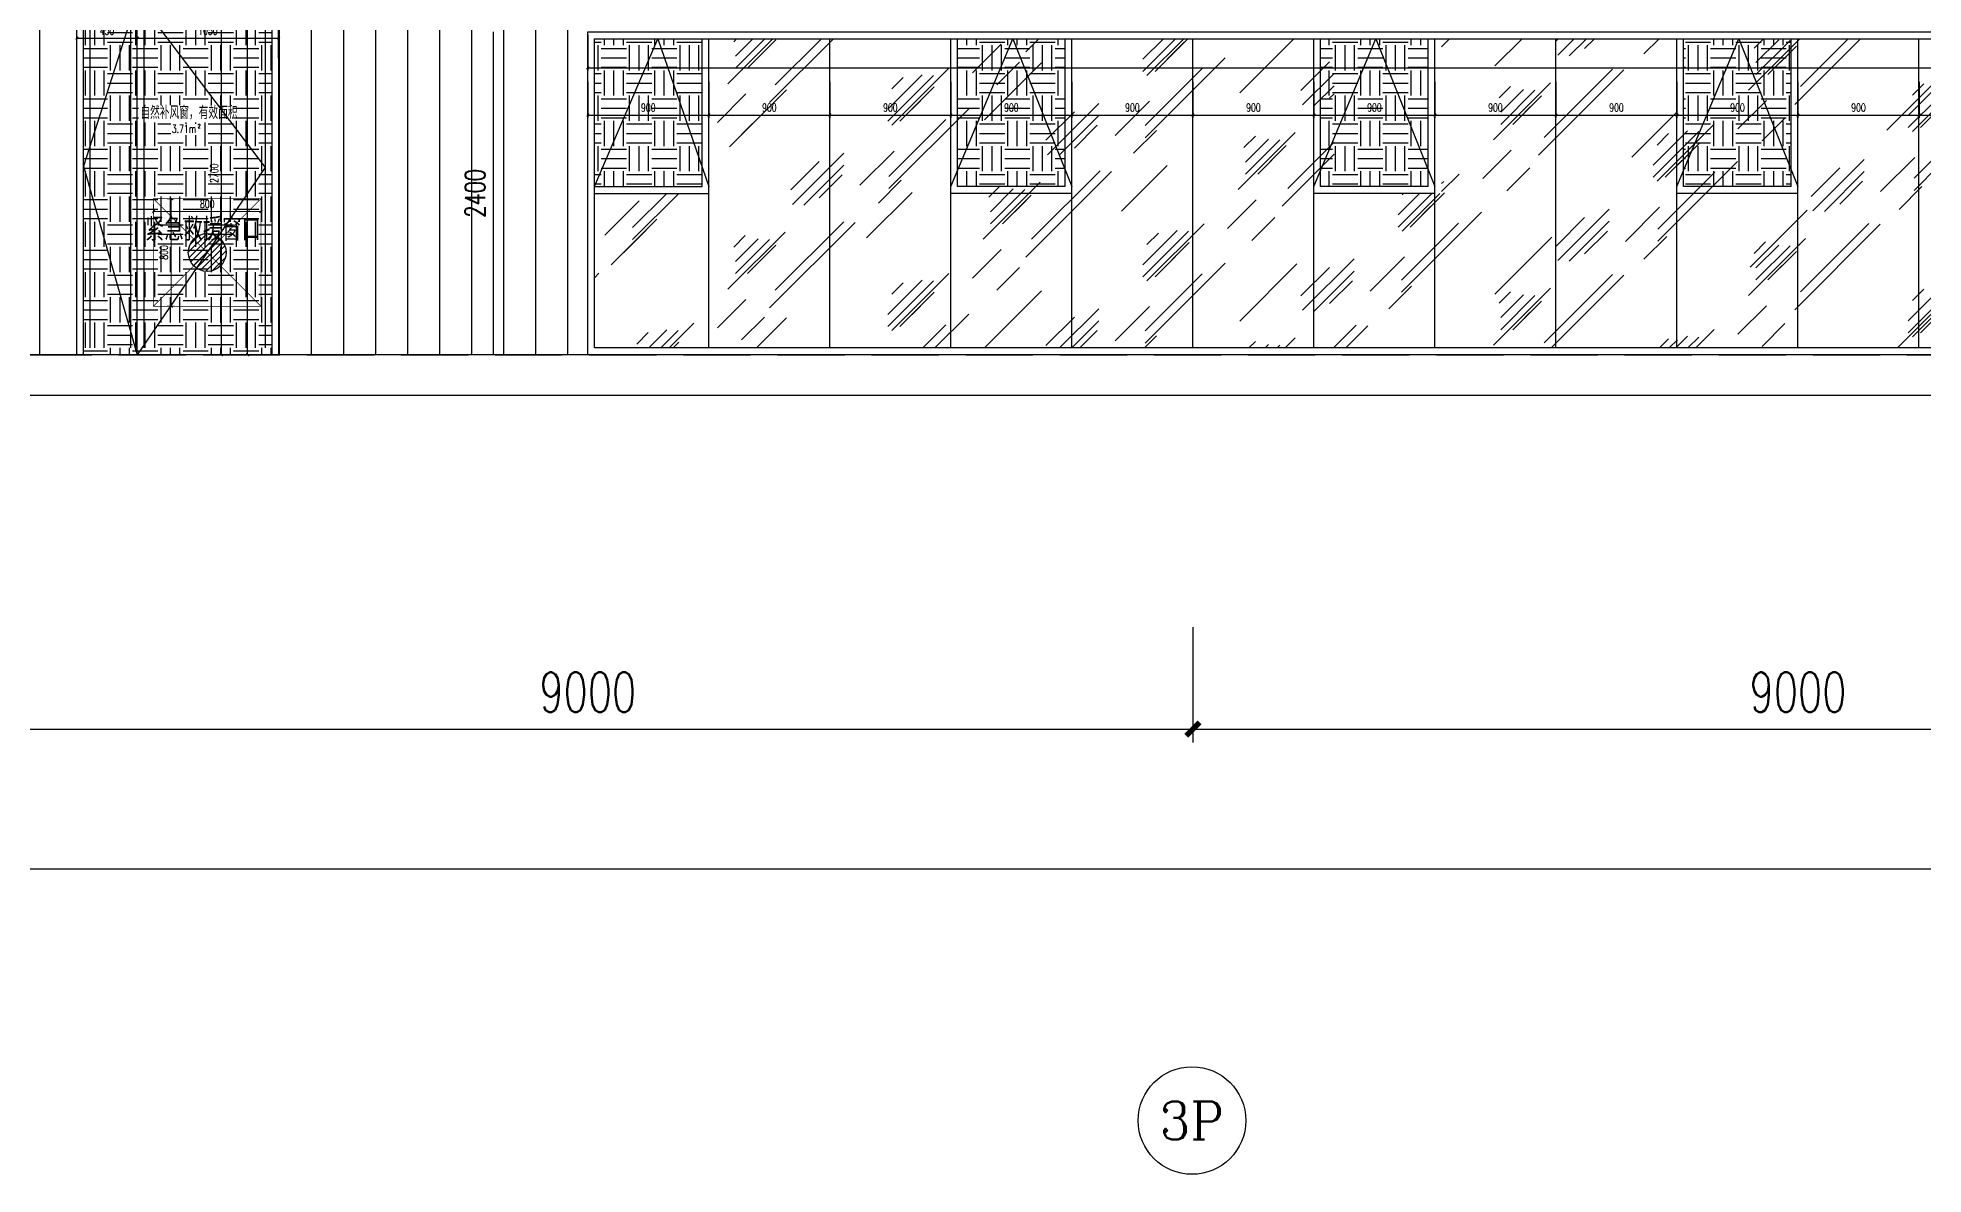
# Model space of a CAD drawing. Extents: x -2377130 to 293730, y -2 to 754590.
# Drawn here: x -186890 to -172867, y 511142 to 519595 of the extents above; entities that cross this region are included whole.
import ezdxf
from ezdxf.enums import TextEntityAlignment as Align

# ---------------------------------------------------------------- set-up
doc = ezdxf.new("R2010")
doc.units = 0
doc.header["$LTSCALE"] = 1000
doc.header["$MEASUREMENT"] = 0
for name, pattern in [('__DASH', [0.35, 0.25, -0.1]), ('DASH', [0.35, 0.25, -0.1]), ('DOTE', [2.42, 2, -0.2, 0.02, -0.2])]:
    doc.linetypes.add(name, pattern=pattern)
doc.layers.get('Defpoints').update_dxf_attribs({"color": 210})
for name, color, linetype in [('A-AXIS-D', 1, 'Continuous'), ('A-AXIS-DOTE', 14, 'DOTE'), ('A-AXIS-DP', 126, 'Continuous'), ('A-HATCH-2', 251, 'Continuous'), ('A-LIN-V', 9, 'Continuous'), ('A-WINDOW', 140, 'Continuous'), ('A-彩色打印层', 22, 'Continuous'), ('A-门窗表显示尺寸', 160, 'Continuous'), ('AS-WALL', 40, 'Continuous'), ('AXIS', 3, 'Continuous'), ('PUB_DIM', 3, 'Continuous'), ('PUB_TEXT', 7, 'Continuous'), ('SPACE', 7, 'Continuous'), ('SPACE_HATCH', 8, 'Continuous'), ('参考线', 8, 'Continuous')]:
    doc.layers.add(name, color=color, linetype=linetype)
doc.layers.add('A-WALL-HATCH', color=8, linetype='Continuous', lineweight=13)
doc.styles.add('_TCH_AXIS', font='COMPLEX', dxfattribs={"bigfont": 'GBCBIG'})
doc.styles.add('_TCH_DIM_T3', font='SIMPLEX', dxfattribs={"width": 0.705882, "bigfont": 'GBCBIG'})
doc.styles.add('_TCH_SPACE', font='SIMPLEX', dxfattribs={"height": 5, "bigfont": 'GBCBIG'})
doc.styles.add('A-DIM_T3', font='SIMPLEX', dxfattribs={"width": 0.705882, "bigfont": 'GBCBIG'})
doc.styles.add('STYLE1', font='')
doc.styles.get('STYLE1').set_extended_font_data('SimSun')
doc.dimstyles.new('_TCH_ARCH&&100', dxfattribs={"dimtxt": 297.5, "dimasz": 100, "dimexe": 100, "dimexo": 100, "dimgap": 126.25, "dimtad": 1, "dimdec": 0, "dimzin": 0, "dimdsep": 46, "dimtxsty": '_TCH_DIM_T3', "dimblk": 'ARCHTICK', "dimcen": 0.09, "dimclrt": 7, "dimazin": 2, "dimtfac": 1, "dimtdec": 0, "dimtix": 1, "dimtmove": 2, "dimatfit": 3, "dimfxl": 0, "dimtolj": 1, "dimtzin": 0, "dimarcsym": 0})
doc.dimstyles.new('_TCH_ARCH&&20', dxfattribs={"dimtxt": 59.5, "dimasz": 20, "dimexe": 20, "dimexo": 20, "dimgap": 25.25, "dimtad": 1, "dimdec": 0, "dimzin": 0, "dimdsep": 46, "dimtxsty": '_TCH_DIM_T3', "dimblk": 'ARCHTICK', "dimcen": 0.09, "dimclrt": 7, "dimazin": 2, "dimtfac": 1, "dimtdec": 0, "dimtix": 1, "dimtmove": 2, "dimatfit": 3, "dimfxl": 0, "dimtolj": 1, "dimtzin": 0, "dimarcsym": 0})
doc.dimstyles.new('A-DIM&&20', dxfattribs={"dimtxt": 59.5, "dimasz": 20, "dimexe": 20, "dimexo": 20, "dimgap": 25.25, "dimtad": 1, "dimdec": 0, "dimzin": 0, "dimdsep": 46, "dimtxsty": 'A-DIM_T3', "dimblk": 'ARCHTICK', "dimcen": 0.09, "dimclrt": 7, "dimazin": 2, "dimtfac": 1, "dimtdec": 0, "dimtix": 1, "dimtmove": 2, "dimatfit": 3, "dimfxl": 0, "dimtolj": 1, "dimtzin": 0, "dimarcsym": 0})
pattern_1 = [(0, (-344698.66, 6e-11), (187.5, 187.5), [187.5, -187.5]), (0, (-344698.66, 70.31), (187.5, 187.5), [187.5, -187.5]), (0, (-344698.66, 140.63), (187.5, 187.5), [187.5, -187.5]), (90, (-344675.23, 164.06), (-187.5, 187.5), [187.5, -187.5]), (90, (-344604.91, 164.06), (-187.5, 187.5), [187.5, -187.5]), (90, (-344534.6, 164.06), (-187.5, 187.5), [187.5, -187.5])]

# ---------------------------------------------------------------- blocks, each defined once
blk = doc.blocks.new('_ArchTick')
at = {"color": 0, "linetype": 'ByBlock', "const_width": 0.4}
blk.add_lwpolyline([(-0.5, -0.5), (0.5, 0.5)], dxfattribs=at)
blk = doc.blocks.new('*D1854')
at = {"layer": 'A-AXIS-D', "color": 0, "lineweight": -2}
for p, q in [((-246199, 515211), (-246199, 513313)), ((-60499, 515211), (-60499, 513313)), ((-246199, 513413), (-60499, 513413))]:
    blk.add_line(p, q, dxfattribs=at)
at = {"layer": 'Defpoints', "color": 0}
for p in [(-246199, 515311), (-60499, 515311), (-60499, 513413)]:
    blk.add_point(p, dxfattribs=at)
at = {"layer": 'A-AXIS-D', "color": 0, "lineweight": -2, "xscale": 100, "yscale": 100, "zscale": 100, "rotation": 180}
blk.add_blockref('_ArchTick', (-246199, 513413), dxfattribs=at)
at = {"layer": 'A-AXIS-D', "color": 0, "lineweight": -2, "xscale": 100, "yscale": 100, "zscale": 100}
blk.add_blockref('_ArchTick', (-60499, 513413), dxfattribs=at)
at = {"layer": 'A-AXIS-D', "color": 7, "insert": (-153349, 513688), "char_height": 297.5, "attachment_point": 5, "style": '_TCH_DIM_T3'}
blk.add_mtext('\\A1;185700', dxfattribs=at)
blk = doc.blocks.new('*D1823')
at = {"layer": 'A-AXIS-D', "color": 0, "lineweight": -2}
for p, q in [((-187299, 515211), (-187299, 514353)), ((-178299, 515211), (-178299, 514353)), ((-187299, 514453), (-178299, 514453))]:
    blk.add_line(p, q, dxfattribs=at)
at = {"layer": 'Defpoints', "color": 0}
for p in [(-187299, 515311), (-178299, 515311), (-178299, 514453)]:
    blk.add_point(p, dxfattribs=at)
at = {"layer": 'A-AXIS-D', "color": 0, "lineweight": -2, "xscale": 100, "yscale": 100, "zscale": 100, "rotation": 180}
blk.add_blockref('_ArchTick', (-187299, 514453), dxfattribs=at)
at = {"layer": 'A-AXIS-D', "color": 0, "lineweight": -2, "xscale": 100, "yscale": 100, "zscale": 100}
blk.add_blockref('_ArchTick', (-178299, 514453), dxfattribs=at)
at = {"layer": 'A-AXIS-D', "color": 7, "insert": (-182799, 514728), "char_height": 297.5, "attachment_point": 5, "style": '_TCH_DIM_T3'}
blk.add_mtext('\\A1;9000', dxfattribs=at)
blk = doc.blocks.new('*D1822')
at = {"layer": 'A-AXIS-D', "color": 0, "lineweight": -2}
for p, q in [((-178299, 515211), (-178299, 514353)), ((-169299, 515211), (-169299, 514353)), ((-178299, 514453), (-169299, 514453))]:
    blk.add_line(p, q, dxfattribs=at)
at = {"layer": 'Defpoints', "color": 0}
for p in [(-178299, 515311), (-169299, 515311), (-169299, 514453)]:
    blk.add_point(p, dxfattribs=at)
at = {"layer": 'A-AXIS-D', "color": 0, "lineweight": -2, "xscale": 100, "yscale": 100, "zscale": 100, "rotation": 180}
blk.add_blockref('_ArchTick', (-178299, 514453), dxfattribs=at)
at = {"layer": 'A-AXIS-D', "color": 0, "lineweight": -2, "xscale": 100, "yscale": 100, "zscale": 100}
blk.add_blockref('_ArchTick', (-169299, 514453), dxfattribs=at)
at = {"layer": 'A-AXIS-D', "color": 7, "insert": (-173799, 514728), "char_height": 297.5, "attachment_point": 5, "style": '_TCH_DIM_T3'}
blk.add_mtext('\\A1;9000', dxfattribs=at)
blk = doc.blocks.new('*D1209')
at = {"layer": 'A-门窗表显示尺寸', "color": 0, "lineweight": -2}
for p, q in [((-185653, 525637), (-185309, 525637)), ((-185329, 517237), (-185329, 525637)), ((-185653, 517237), (-185309, 517237))]:
    blk.add_line(p, q, dxfattribs=at)
at = {"layer": 'Defpoints', "color": 0}
for p in [(-185673, 525637), (-185329, 525637), (-185673, 517237)]:
    blk.add_point(p, dxfattribs=at)
at = {"layer": 'A-门窗表显示尺寸', "color": 0, "lineweight": -2, "xscale": 20, "yscale": 20, "zscale": 20}
for p, rotation in [((-185329, 525637), 90), ((-185329, 517237), 270)]:
    blk.add_blockref('_ArchTick', p, dxfattribs=dict(at, rotation=rotation))
at = {"layer": 'A-门窗表显示尺寸', "color": 7, "insert": (-185384, 521437), "char_height": 59.5, "attachment_point": 5, "rotation": 90, "style": '_TCH_DIM_T3'}
blk.add_mtext('\\A1;8400', dxfattribs=at)
blk = doc.blocks.new('*D636')
at = {"layer": 'Defpoints', "color": 0}
for p in [(-1646821, 507410), (-1646021, 507410), (-1646021, 507337)]:
    blk.add_point(p, dxfattribs=at)
at = {"layer": 'PUB_DIM', "color": 0, "lineweight": -2}
for p, q in [((-1646821, 507390), (-1646821, 507317)), ((-1646821, 507337), (-1646021, 507337)), ((-1646021, 507390), (-1646021, 507317))]:
    blk.add_line(p, q, dxfattribs=at)
at = {"layer": 'PUB_DIM', "color": 0, "lineweight": -2, "xscale": 20, "yscale": 20, "zscale": 20, "rotation": 180}
blk.add_blockref('_ArchTick', (-1646821, 507337), dxfattribs=at)
at = {"layer": 'PUB_DIM', "color": 0, "lineweight": -2, "xscale": 20, "yscale": 20, "zscale": 20}
blk.add_blockref('_ArchTick', (-1646021, 507337), dxfattribs=at)
at = {"layer": 'PUB_DIM', "color": 7, "insert": (-1646421, 507392), "char_height": 59.5, "attachment_point": 5, "style": '_TCH_DIM_T3'}
blk.add_mtext('\\A1;800', dxfattribs=at)
blk = doc.blocks.new('*D637')
at = {"layer": 'Defpoints', "color": 0}
for p in [(-1646740, 507431), (-1646688, 507431), (-1646740, 506631)]:
    blk.add_point(p, dxfattribs=at)
at = {"layer": 'PUB_DIM', "color": 0, "lineweight": -2}
for p, q in [((-1646720, 507431), (-1646668, 507431)), ((-1646688, 506631), (-1646688, 507431)), ((-1646720, 506631), (-1646668, 506631))]:
    blk.add_line(p, q, dxfattribs=at)
at = {"layer": 'PUB_DIM', "color": 0, "lineweight": -2, "xscale": 20, "yscale": 20, "zscale": 20}
for p, rotation in [((-1646688, 507431), 90), ((-1646688, 506631), 270)]:
    blk.add_blockref('_ArchTick', p, dxfattribs=dict(at, rotation=rotation))
at = {"layer": 'PUB_DIM', "color": 7, "insert": (-1646743, 507031), "char_height": 59.5, "attachment_point": 5, "rotation": 90, "style": '_TCH_DIM_T3'}
blk.add_mtext('\\A1;800', dxfattribs=at)
blk = doc.blocks.new('*D1211')
at = {"layer": 'A-门窗表显示尺寸', "color": 0, "lineweight": -2}
for p, q in [((-185659, 519937), (-185503, 519937)), ((-185523, 517237), (-185523, 519937)), ((-185659, 517237), (-185503, 517237))]:
    blk.add_line(p, q, dxfattribs=at)
at = {"layer": 'Defpoints', "color": 0}
for p in [(-185679, 519937), (-185523, 519937), (-185679, 517237)]:
    blk.add_point(p, dxfattribs=at)
at = {"layer": 'A-门窗表显示尺寸', "color": 0, "lineweight": -2, "xscale": 20, "yscale": 20, "zscale": 20}
for p, rotation in [((-185523, 519937), 90), ((-185523, 517237), 270)]:
    blk.add_blockref('_ArchTick', p, dxfattribs=dict(at, rotation=rotation))
at = {"layer": 'A-门窗表显示尺寸', "color": 7, "insert": (-185578, 518587), "char_height": 59.5, "attachment_point": 5, "rotation": 90, "style": 'A-DIM_T3'}
blk.add_mtext('\\A1;2700', dxfattribs=at)
blk = doc.blocks.new('*D1212')
at = {"layer": 'A-门窗表显示尺寸', "color": 0, "lineweight": -2}
for p, q in [((-186599, 519443), (-186599, 519612)), ((-186599, 519592), (-186149, 519592)), ((-186149, 519443), (-186149, 519612))]:
    blk.add_line(p, q, dxfattribs=at)
at = {"layer": 'Defpoints', "color": 0}
for p in [(-186149, 519592), (-186599, 519423), (-186149, 519423)]:
    blk.add_point(p, dxfattribs=at)
at = {"layer": 'A-门窗表显示尺寸', "color": 0, "lineweight": -2, "xscale": 20, "yscale": 20, "zscale": 20, "rotation": 180}
blk.add_blockref('_ArchTick', (-186599, 519592), dxfattribs=at)
at = {"layer": 'A-门窗表显示尺寸', "color": 0, "lineweight": -2, "xscale": 20, "yscale": 20, "zscale": 20}
blk.add_blockref('_ArchTick', (-186149, 519592), dxfattribs=at)
at = {"layer": 'A-门窗表显示尺寸', "color": 7, "insert": (-186374, 519647), "char_height": 59.5, "attachment_point": 5, "style": 'A-DIM_T3'}
blk.add_mtext('\\A1;450', dxfattribs=at)
blk = doc.blocks.new('*D1213')
at = {"layer": 'A-门窗表显示尺寸', "color": 0, "lineweight": -2}
for p, q in [((-186149, 519443), (-186149, 519612)), ((-186149, 519592), (-185099, 519592)), ((-185099, 519443), (-185099, 519612))]:
    blk.add_line(p, q, dxfattribs=at)
at = {"layer": 'Defpoints', "color": 0}
for p in [(-185099, 519592), (-186149, 519423), (-185099, 519423)]:
    blk.add_point(p, dxfattribs=at)
at = {"layer": 'A-门窗表显示尺寸', "color": 0, "lineweight": -2, "xscale": 20, "yscale": 20, "zscale": 20, "rotation": 180}
blk.add_blockref('_ArchTick', (-186149, 519592), dxfattribs=at)
at = {"layer": 'A-门窗表显示尺寸', "color": 0, "lineweight": -2, "xscale": 20, "yscale": 20, "zscale": 20}
blk.add_blockref('_ArchTick', (-185099, 519592), dxfattribs=at)
at = {"layer": 'A-门窗表显示尺寸', "color": 7, "insert": (-185624, 519647), "char_height": 59.5, "attachment_point": 5, "style": 'A-DIM_T3'}
blk.add_mtext('\\A1;1050', dxfattribs=at)
blk = doc.blocks.new('*D1214')
at = {"layer": 'A-门窗表显示尺寸', "color": 0, "lineweight": -2}
for p, q in [((-186599, 519573), (-186599, 519742)), ((-186599, 519722), (-185099, 519722)), ((-185099, 519573), (-185099, 519742))]:
    blk.add_line(p, q, dxfattribs=at)
at = {"layer": 'Defpoints', "color": 0}
for p in [(-185099, 519722), (-186599, 519553), (-185099, 519553)]:
    blk.add_point(p, dxfattribs=at)
at = {"layer": 'A-门窗表显示尺寸', "color": 0, "lineweight": -2, "xscale": 20, "yscale": 20, "zscale": 20, "rotation": 180}
blk.add_blockref('_ArchTick', (-186599, 519722), dxfattribs=at)
at = {"layer": 'A-门窗表显示尺寸', "color": 0, "lineweight": -2, "xscale": 20, "yscale": 20, "zscale": 20}
blk.add_blockref('_ArchTick', (-185099, 519722), dxfattribs=at)
at = {"layer": 'A-门窗表显示尺寸', "color": 7, "insert": (-185849, 519777), "char_height": 59.5, "attachment_point": 5, "style": 'A-DIM_T3'}
blk.add_mtext('\\A1;1500', dxfattribs=at)
blk = doc.blocks.new('*D1241')
at = {"layer": 'A-门窗表显示尺寸', "color": 0, "lineweight": -2}
for p, q in [((-182799, 519617), (-182799, 519350)), ((-161899, 519617), (-161899, 519350)), ((-182799, 519370), (-161899, 519370))]:
    blk.add_line(p, q, dxfattribs=at)
at = {"layer": 'Defpoints', "color": 0}
for p in [(-182799, 519637), (-161899, 519637), (-161899, 519370)]:
    blk.add_point(p, dxfattribs=at)
at = {"layer": 'A-门窗表显示尺寸', "color": 0, "lineweight": -2, "xscale": 20, "yscale": 20, "zscale": 20, "rotation": 180}
blk.add_blockref('_ArchTick', (-182799, 519370), dxfattribs=at)
at = {"layer": 'A-门窗表显示尺寸', "color": 0, "lineweight": -2, "xscale": 20, "yscale": 20, "zscale": 20}
blk.add_blockref('_ArchTick', (-161899, 519370), dxfattribs=at)
at = {"layer": 'A-门窗表显示尺寸', "color": 7, "insert": (-172349, 519425), "char_height": 59.5, "attachment_point": 5, "style": 'A-DIM_T3'}
blk.add_mtext('\\A1;20900', dxfattribs=at)
blk = doc.blocks.new('*D1227')
at = {"layer": 'A-门窗表显示尺寸', "color": 0, "lineweight": -2}
for p, q in [((-172899, 519267), (-172899, 519000)), ((-171799, 519267), (-171799, 519000)), ((-172899, 519020), (-171799, 519020))]:
    blk.add_line(p, q, dxfattribs=at)
at = {"layer": 'Defpoints', "color": 0}
for p in [(-172899, 519287), (-171799, 519287), (-171799, 519020)]:
    blk.add_point(p, dxfattribs=at)
at = {"layer": 'A-门窗表显示尺寸', "color": 0, "lineweight": -2, "xscale": 20, "yscale": 20, "zscale": 20, "rotation": 180}
blk.add_blockref('_ArchTick', (-172899, 519020), dxfattribs=at)
at = {"layer": 'A-门窗表显示尺寸', "color": 0, "lineweight": -2, "xscale": 20, "yscale": 20, "zscale": 20}
blk.add_blockref('_ArchTick', (-171799, 519020), dxfattribs=at)
at = {"layer": 'A-门窗表显示尺寸', "color": 7, "insert": (-172349, 519075), "char_height": 59.5, "attachment_point": 5, "style": 'A-DIM_T3'}
blk.add_mtext('\\A1;1100', dxfattribs=at)
blk = doc.blocks.new('*D1228')
at = {"layer": 'A-门窗表显示尺寸', "color": 0, "lineweight": -2}
for p, q in [((-173799, 519267), (-173799, 519000)), ((-172899, 519267), (-172899, 519000)), ((-173799, 519020), (-172899, 519020))]:
    blk.add_line(p, q, dxfattribs=at)
at = {"layer": 'Defpoints', "color": 0}
for p in [(-173799, 519287), (-172899, 519287), (-172899, 519020)]:
    blk.add_point(p, dxfattribs=at)
at = {"layer": 'A-门窗表显示尺寸', "color": 0, "lineweight": -2, "xscale": 20, "yscale": 20, "zscale": 20, "rotation": 180}
blk.add_blockref('_ArchTick', (-173799, 519020), dxfattribs=at)
at = {"layer": 'A-门窗表显示尺寸', "color": 0, "lineweight": -2, "xscale": 20, "yscale": 20, "zscale": 20}
blk.add_blockref('_ArchTick', (-172899, 519020), dxfattribs=at)
at = {"layer": 'A-门窗表显示尺寸', "color": 7, "insert": (-173349, 519075), "char_height": 59.5, "attachment_point": 5, "style": 'A-DIM_T3'}
blk.add_mtext('\\A1;900', dxfattribs=at)
blk = doc.blocks.new('*D1229')
at = {"layer": 'A-门窗表显示尺寸', "color": 0, "lineweight": -2}
for p, q in [((-174699, 519267), (-174699, 519000)), ((-173799, 519267), (-173799, 519000)), ((-174699, 519020), (-173799, 519020))]:
    blk.add_line(p, q, dxfattribs=at)
at = {"layer": 'Defpoints', "color": 0}
for p in [(-174699, 519287), (-173799, 519287), (-173799, 519020)]:
    blk.add_point(p, dxfattribs=at)
at = {"layer": 'A-门窗表显示尺寸', "color": 0, "lineweight": -2, "xscale": 20, "yscale": 20, "zscale": 20, "rotation": 180}
blk.add_blockref('_ArchTick', (-174699, 519020), dxfattribs=at)
at = {"layer": 'A-门窗表显示尺寸', "color": 0, "lineweight": -2, "xscale": 20, "yscale": 20, "zscale": 20}
blk.add_blockref('_ArchTick', (-173799, 519020), dxfattribs=at)
at = {"layer": 'A-门窗表显示尺寸', "color": 7, "insert": (-174249, 519075), "char_height": 59.5, "attachment_point": 5, "style": 'A-DIM_T3'}
blk.add_mtext('\\A1;900', dxfattribs=at)
blk = doc.blocks.new('*D1230')
at = {"layer": 'A-门窗表显示尺寸', "color": 0, "lineweight": -2}
for p, q in [((-175599, 519267), (-175599, 519000)), ((-174699, 519267), (-174699, 519000)), ((-175599, 519020), (-174699, 519020))]:
    blk.add_line(p, q, dxfattribs=at)
at = {"layer": 'Defpoints', "color": 0}
for p in [(-175599, 519287), (-174699, 519287), (-174699, 519020)]:
    blk.add_point(p, dxfattribs=at)
at = {"layer": 'A-门窗表显示尺寸', "color": 0, "lineweight": -2, "xscale": 20, "yscale": 20, "zscale": 20, "rotation": 180}
blk.add_blockref('_ArchTick', (-175599, 519020), dxfattribs=at)
at = {"layer": 'A-门窗表显示尺寸', "color": 0, "lineweight": -2, "xscale": 20, "yscale": 20, "zscale": 20}
blk.add_blockref('_ArchTick', (-174699, 519020), dxfattribs=at)
at = {"layer": 'A-门窗表显示尺寸', "color": 7, "insert": (-175149, 519075), "char_height": 59.5, "attachment_point": 5, "style": 'A-DIM_T3'}
blk.add_mtext('\\A1;900', dxfattribs=at)
blk = doc.blocks.new('*D1231')
at = {"layer": 'A-门窗表显示尺寸', "color": 0, "lineweight": -2}
for p, q in [((-176499, 519267), (-176499, 519000)), ((-175599, 519267), (-175599, 519000)), ((-176499, 519020), (-175599, 519020))]:
    blk.add_line(p, q, dxfattribs=at)
at = {"layer": 'Defpoints', "color": 0}
for p in [(-176499, 519287), (-175599, 519287), (-175599, 519020)]:
    blk.add_point(p, dxfattribs=at)
at = {"layer": 'A-门窗表显示尺寸', "color": 0, "lineweight": -2, "xscale": 20, "yscale": 20, "zscale": 20, "rotation": 180}
blk.add_blockref('_ArchTick', (-176499, 519020), dxfattribs=at)
at = {"layer": 'A-门窗表显示尺寸', "color": 0, "lineweight": -2, "xscale": 20, "yscale": 20, "zscale": 20}
blk.add_blockref('_ArchTick', (-175599, 519020), dxfattribs=at)
at = {"layer": 'A-门窗表显示尺寸', "color": 7, "insert": (-176049, 519075), "char_height": 59.5, "attachment_point": 5, "style": 'A-DIM_T3'}
blk.add_mtext('\\A1;900', dxfattribs=at)
blk = doc.blocks.new('*D1215')
at = {"layer": 'A-门窗表显示尺寸', "color": 0, "lineweight": -2}
for p, q in [((-177399, 519267), (-177399, 519000)), ((-176499, 519267), (-176499, 519000)), ((-177399, 519020), (-176499, 519020))]:
    blk.add_line(p, q, dxfattribs=at)
at = {"layer": 'Defpoints', "color": 0}
for p in [(-177399, 519287), (-176499, 519287), (-176499, 519020)]:
    blk.add_point(p, dxfattribs=at)
at = {"layer": 'A-门窗表显示尺寸', "color": 0, "lineweight": -2, "xscale": 20, "yscale": 20, "zscale": 20, "rotation": 180}
blk.add_blockref('_ArchTick', (-177399, 519020), dxfattribs=at)
at = {"layer": 'A-门窗表显示尺寸', "color": 0, "lineweight": -2, "xscale": 20, "yscale": 20, "zscale": 20}
blk.add_blockref('_ArchTick', (-176499, 519020), dxfattribs=at)
at = {"layer": 'A-门窗表显示尺寸', "color": 7, "insert": (-176949, 519075), "char_height": 59.5, "attachment_point": 5, "style": 'A-DIM_T3'}
blk.add_mtext('\\A1;900', dxfattribs=at)
blk = doc.blocks.new('*D1216')
at = {"layer": 'A-门窗表显示尺寸', "color": 0, "lineweight": -2}
for p, q in [((-178299, 519267), (-178299, 519000)), ((-177399, 519267), (-177399, 519000)), ((-178299, 519020), (-177399, 519020))]:
    blk.add_line(p, q, dxfattribs=at)
at = {"layer": 'Defpoints', "color": 0}
for p in [(-178299, 519287), (-177399, 519287), (-177399, 519020)]:
    blk.add_point(p, dxfattribs=at)
at = {"layer": 'A-门窗表显示尺寸', "color": 0, "lineweight": -2, "xscale": 20, "yscale": 20, "zscale": 20, "rotation": 180}
blk.add_blockref('_ArchTick', (-178299, 519020), dxfattribs=at)
at = {"layer": 'A-门窗表显示尺寸', "color": 0, "lineweight": -2, "xscale": 20, "yscale": 20, "zscale": 20}
blk.add_blockref('_ArchTick', (-177399, 519020), dxfattribs=at)
at = {"layer": 'A-门窗表显示尺寸', "color": 7, "insert": (-177849, 519075), "char_height": 59.5, "attachment_point": 5, "style": 'A-DIM_T3'}
blk.add_mtext('\\A1;900', dxfattribs=at)
blk = doc.blocks.new('*D1217')
at = {"layer": 'A-门窗表显示尺寸', "color": 0, "lineweight": -2}
for p, q in [((-179199, 519267), (-179199, 519000)), ((-178299, 519267), (-178299, 519000)), ((-179199, 519020), (-178299, 519020))]:
    blk.add_line(p, q, dxfattribs=at)
at = {"layer": 'Defpoints', "color": 0}
for p in [(-179199, 519287), (-178299, 519287), (-178299, 519020)]:
    blk.add_point(p, dxfattribs=at)
at = {"layer": 'A-门窗表显示尺寸', "color": 0, "lineweight": -2, "xscale": 20, "yscale": 20, "zscale": 20, "rotation": 180}
blk.add_blockref('_ArchTick', (-179199, 519020), dxfattribs=at)
at = {"layer": 'A-门窗表显示尺寸', "color": 0, "lineweight": -2, "xscale": 20, "yscale": 20, "zscale": 20}
blk.add_blockref('_ArchTick', (-178299, 519020), dxfattribs=at)
at = {"layer": 'A-门窗表显示尺寸', "color": 7, "insert": (-178749, 519075), "char_height": 59.5, "attachment_point": 5, "style": 'A-DIM_T3'}
blk.add_mtext('\\A1;900', dxfattribs=at)
blk = doc.blocks.new('*D1218')
at = {"layer": 'A-门窗表显示尺寸', "color": 0, "lineweight": -2}
for p, q in [((-180099, 519267), (-180099, 519000)), ((-179199, 519267), (-179199, 519000)), ((-180099, 519020), (-179199, 519020))]:
    blk.add_line(p, q, dxfattribs=at)
at = {"layer": 'Defpoints', "color": 0}
for p in [(-180099, 519287), (-179199, 519287), (-179199, 519020)]:
    blk.add_point(p, dxfattribs=at)
at = {"layer": 'A-门窗表显示尺寸', "color": 0, "lineweight": -2, "xscale": 20, "yscale": 20, "zscale": 20, "rotation": 180}
blk.add_blockref('_ArchTick', (-180099, 519020), dxfattribs=at)
at = {"layer": 'A-门窗表显示尺寸', "color": 0, "lineweight": -2, "xscale": 20, "yscale": 20, "zscale": 20}
blk.add_blockref('_ArchTick', (-179199, 519020), dxfattribs=at)
at = {"layer": 'A-门窗表显示尺寸', "color": 7, "insert": (-179649, 519075), "char_height": 59.5, "attachment_point": 5, "style": 'A-DIM_T3'}
blk.add_mtext('\\A1;900', dxfattribs=at)
blk = doc.blocks.new('*D1219')
at = {"layer": 'A-门窗表显示尺寸', "color": 0, "lineweight": -2}
for p, q in [((-180999, 519267), (-180999, 519000)), ((-180099, 519267), (-180099, 519000)), ((-180999, 519020), (-180099, 519020))]:
    blk.add_line(p, q, dxfattribs=at)
at = {"layer": 'Defpoints', "color": 0}
for p in [(-180999, 519287), (-180099, 519287), (-180099, 519020)]:
    blk.add_point(p, dxfattribs=at)
at = {"layer": 'A-门窗表显示尺寸', "color": 0, "lineweight": -2, "xscale": 20, "yscale": 20, "zscale": 20, "rotation": 180}
blk.add_blockref('_ArchTick', (-180999, 519020), dxfattribs=at)
at = {"layer": 'A-门窗表显示尺寸', "color": 0, "lineweight": -2, "xscale": 20, "yscale": 20, "zscale": 20}
blk.add_blockref('_ArchTick', (-180099, 519020), dxfattribs=at)
at = {"layer": 'A-门窗表显示尺寸', "color": 7, "insert": (-180549, 519075), "char_height": 59.5, "attachment_point": 5, "style": 'A-DIM_T3'}
blk.add_mtext('\\A1;900', dxfattribs=at)
blk = doc.blocks.new('*D1220')
at = {"layer": 'A-门窗表显示尺寸', "color": 0, "lineweight": -2}
for p, q in [((-181899, 519267), (-181899, 519000)), ((-180999, 519267), (-180999, 519000)), ((-181899, 519020), (-180999, 519020))]:
    blk.add_line(p, q, dxfattribs=at)
at = {"layer": 'Defpoints', "color": 0}
for p in [(-181899, 519287), (-180999, 519287), (-180999, 519020)]:
    blk.add_point(p, dxfattribs=at)
at = {"layer": 'A-门窗表显示尺寸', "color": 0, "lineweight": -2, "xscale": 20, "yscale": 20, "zscale": 20, "rotation": 180}
blk.add_blockref('_ArchTick', (-181899, 519020), dxfattribs=at)
at = {"layer": 'A-门窗表显示尺寸', "color": 0, "lineweight": -2, "xscale": 20, "yscale": 20, "zscale": 20}
blk.add_blockref('_ArchTick', (-180999, 519020), dxfattribs=at)
at = {"layer": 'A-门窗表显示尺寸', "color": 7, "insert": (-181449, 519075), "char_height": 59.5, "attachment_point": 5, "style": 'A-DIM_T3'}
blk.add_mtext('\\A1;900', dxfattribs=at)
blk = doc.blocks.new('*D1221')
at = {"layer": 'A-门窗表显示尺寸', "color": 0, "lineweight": -2}
for p, q in [((-182799, 519267), (-182799, 519000)), ((-181899, 519267), (-181899, 519000)), ((-182799, 519020), (-181899, 519020))]:
    blk.add_line(p, q, dxfattribs=at)
at = {"layer": 'Defpoints', "color": 0}
for p in [(-182799, 519287), (-181899, 519287), (-181899, 519020)]:
    blk.add_point(p, dxfattribs=at)
at = {"layer": 'A-门窗表显示尺寸', "color": 0, "lineweight": -2, "xscale": 20, "yscale": 20, "zscale": 20, "rotation": 180}
blk.add_blockref('_ArchTick', (-182799, 519020), dxfattribs=at)
at = {"layer": 'A-门窗表显示尺寸', "color": 0, "lineweight": -2, "xscale": 20, "yscale": 20, "zscale": 20}
blk.add_blockref('_ArchTick', (-181899, 519020), dxfattribs=at)
at = {"layer": 'A-门窗表显示尺寸', "color": 7, "insert": (-182349, 519075), "char_height": 59.5, "attachment_point": 5, "style": 'A-DIM_T3'}
blk.add_mtext('\\A1;900', dxfattribs=at)
blk = doc.blocks.new('w4243')
at = {"layer": 'A-彩色打印层'}
h = blk.add_hatch(dxfattribs=at)
h.set_pattern_fill('ANSI31', color=8, scale=20)
h.set_pattern_definition([(45, (-3059238.806, -1095315.762), (-22.4506403, 22.4506403), [])])
edge = h.paths.add_edge_path()
edge.add_arc((-1646421.1, 507031.1), 140.7, 0, 360)
at = {"layer": 'A-彩色打印层', "color": 8, "linetype": 'DASH', "const_width": 5}
blk.add_lwpolyline([(-1646821.1, 507431.1), (-1646021.1, 507431.1), (-1646021.1, 506631.1), (-1646821.1, 506631.1)], close=True, dxfattribs=at)
for points in [[(-1646821.1, 507431.1), (-1646021.1, 506631.1)], [(-1646021.1, 507431.1), (-1646821.1, 506631.1)]]:
    blk.add_lwpolyline(points, dxfattribs=at)
at = {"layer": 'A-彩色打印层', "color": 8, "ltscale": 0.5}
blk.add_circle((-1646421.1, 507031.1), 140.7, dxfattribs=at)
at = {"layer": 'AXIS', "color": 8, "linetype": 'Continuous', "style": 'STYLE1', "width": 0.7}
blk.add_text('紧急救援窗口', height=150, dxfattribs=at).set_placement((-1646882.7, 507134))
at = {"layer": 'PUB_DIM', "color": 8}
for p1, p2, distance, picture, middle in [((-1646821.1, 507410), (-1646021.1, 507410), -73.3, '*D636', (-1646421.1, 507391.7)), ((-1646739.9, 506631.1), (-1646739.9, 507431.1), -51.4, '*D637', (-1646743.4, 507031.1))]:
    dim = blk.add_aligned_dim(p1=p1, p2=p2, distance=distance, dimstyle='_TCH_ARCH&&20', dxfattribs=at)
    dim.commit()
    dim.dimension.update_dxf_attribs({"geometry": picture, "text_midpoint": middle})

msp = doc.modelspace()

# ---------------------------------------------------------------- hatches: boundary and pattern name
at = {"layer": 'SPACE_HATCH'}
h = msp.add_hatch(dxfattribs=at)
h.set_pattern_fill('土壤', color=8, scale=50, style=0)
h.set_pattern_definition([(0, (1635941.07, 1e-09), (187.5, 187.5), [187.5, -187.5]), (0, (1635941.07, 70.31), (187.5, 187.5), [187.5, -187.5]), (0, (1635941.07, 140.63), (187.5, 187.5), [187.5, -187.5]), (90, (1635964.5, 164.06), (-187.5, 187.5), [187.5, -187.5]), (90, (1636034.82, 164.06), (-187.5, 187.5), [187.5, -187.5]), (90, (1636105.13, 164.06), (-187.5, 187.5), [187.5, -187.5])])
h.paths.add_polyline_path([(-185149.3, 517237.5), (-186549.3, 517237.5), (-186549.3, 519887.5), (-185149.3, 519887.5)])
h.paths.add_polyline_path([(-186139.6, 518964), (-185435.1, 518964), (-185435.1, 519094), (-186139.6, 519094)])
h.paths.add_polyline_path([(-185900.7, 518870.8), (-185675.3, 518870.8), (-185675.3, 518955), (-185900.7, 518955)])

# ---------------------------------------------------------------- linework, layer by layer
at = {"layer": 'A-AXIS-D', "color": 8}
msp.add_circle((-178305.6, 511541.7), 400, dxfattribs=at)
at = {"layer": 'A-AXIS-DOTE', "color": 8, "linetype": '__DASH', "ltscale": 2}
msp.add_line((-252788.4, 517237.5), (-54309.8, 517237.5), dxfattribs=at)
at = {"layer": 'A-AXIS-DP', "color": 8}
msp.add_line((-183500, 517237.5), (-183500, 519637.5), dxfattribs=at)
at = {"layer": 'A-HATCH-2', "color": 8, "linetype": 'Continuous'}
for p, q in [((-186873.8, 517237.5), (-186873.8, 535687.5)), ((-185090.6, 517237.5), (-185090.6, 535695)), ((-184852.5, 517237.5), (-184852.5, 535694.9)), ((-184614.4, 517237.5), (-184614.4, 535694.9)), ((-184376.2, 517237.5), (-184376.2, 535694.8)), ((-184138.1, 517237.5), (-184138.1, 535694.7)), ((-183900, 517237.5), (-183900, 535694.6)), ((-183661.9, 517237.5), (-183661.9, 535694.6)), ((-183423.7, 517237.5), (-183423.7, 535694.5)), ((-183185.6, 517237.5), (-183185.6, 535694.4)), ((-182947.5, 517237.5), (-182947.5, 535694.4))]:
    msp.add_line(p, q, dxfattribs=at)
at = {"layer": 'A-WINDOW', "color": 8}
for p, q in [((-186599.3, 517237.5), (-186599.3, 519937.5)), ((-186549.3, 517237.5), (-186549.3, 519887.5)), ((-186499.3, 517287.5), (-186499.3, 519837.5)), ((-186199.3, 519837.5), (-186199.3, 517287.5)), ((-186149.3, 517237.5), (-186149.3, 519887.5)), ((-186098.9, 517287.5), (-186098.9, 519837.5)), ((-185199.3, 519837.5), (-185199.3, 517287.5)), ((-185149.3, 519887.5), (-185149.3, 517237.5)), ((-185099.3, 519937.5), (-185099.3, 517237.5))]:
    msp.add_line(p, q, dxfattribs=at)
for points in [[(-186149.3, 519887.5), (-186549.3, 518640), (-186149.3, 517237.5)], [(-186149.3, 519887.5), (-185199.3, 518630), (-186149.3, 517237.5)]]:
    msp.add_lwpolyline(points, dxfattribs=at)
at = {"layer": 'AS-WALL', "color": 8}
msp.add_line((-252788.4, 516937.5), (-54309.8, 516937.5), dxfattribs=at)

# ---------------------------------------------------------------- block references
at = {"layer": 'A-WALL-HATCH', "color": 8}
msp.add_blockref('w4243', (1460791.9, 10966.4), dxfattribs=at)

# ---------------------------------------------------------------- texts
at = {"layer": 'A-AXIS-DP', "color": 8, "insert": (-183637.5, 518437.5), "char_height": 148.75, "attachment_point": 5, "rotation": 90, "style": '_TCH_DIM_T3'}
msp.add_mtext('\\A1;2400', dxfattribs=at)
at = {"layer": 'PUB_TEXT', "color": 8, "style": '_TCH_AXIS'}
msp.add_text('3P', height=282.17, dxfattribs=at).set_placement((-178547.5, 511400.7), (-178063.7, 511400.7), align=Align.FIT)
at = {"layer": 'SPACE', "color": 8, "style": '_TCH_SPACE'}
msp.add_text('自然补风窗，有效面积', height=96.45, dxfattribs=at).set_placement((-186126.6, 518990))
at = {"layer": 'SPACE', "color": 8, "style": '_TCH_SPACE', "width": 0.705882}
for s, height, p in [('3.71m', 59.5, (-185892.3, 518887.6)), ('2', 29.8, (-185700.3, 518922.6))]:
    msp.add_text(s, height=height, dxfattribs=at).set_placement(p)

# ---------------------------------------------------------------- dimensions: what is measured, and where the dimension line sits
at = {"layer": 'A-AXIS-D', "color": 8}
for base, p1, p2, picture, middle in [((-60499.3, 513413.4), (-246199.3, 515311.4), (-60499.3, 515311.4), '*D1854', (-153349.3, 513688.4)), ((-178299.3, 514453.4), (-187299.3, 515311.4), (-178299.3, 515311.4), '*D1823', (-182799.3, 514728.4)), ((-169299.3, 514453.4), (-178299.3, 515311.4), (-169299.3, 515311.4), '*D1822', (-173799.3, 514728.4))]:
    dim = msp.add_linear_dim(base=base, p1=p1, p2=p2, angle=0, dimstyle='_TCH_ARCH&&100', override={"dimgap": 0}, dxfattribs=at)
    dim.commit()
    dim.dimension.update_dxf_attribs({"geometry": picture, "text_midpoint": middle, "dimtype": 161})
at = {"layer": 'A-门窗表显示尺寸', "color": 8}
for p1, p2, distance, dimstyle, picture, middle in [((-185673.3, 517237.5), (-185673.3, 525637.5), -344.3, '_TCH_ARCH&&20', '*D1209', (-185383.9, 521437.5)), ((-186599.3, 519552.5), (-185099.3, 519552.5), 169.5, 'A-DIM&&20', '*D1214', (-185849.3, 519777)), ((-185679.3, 517237.5), (-185679.3, 519937.5), -156.1, 'A-DIM&&20', '*D1211', (-185578.3, 518587.5)), ((-186599.3, 519422.5), (-186149.3, 519422.5), 169.5, 'A-DIM&&20', '*D1212', (-186374.3, 519647)), ((-186149.3, 519422.5), (-185099.3, 519422.5), 169.5, 'A-DIM&&20', '*D1213', (-185624.3, 519647))]:
    dim = msp.add_aligned_dim(p1=p1, p2=p2, distance=distance, dimstyle=dimstyle, dxfattribs=at)
    dim.commit()
    dim.dimension.update_dxf_attribs({"geometry": picture, "text_midpoint": middle})

# ---------------------------------------------------------------- next in the draw order: wipeouts: each hides what was drawn before it
at = {"color": 8}
msp.add_wipeout([(-182799.3, 517237.5), (-161899.3, 517237.5), (-161899.3, 519637.5), (-182799.3, 519637.5)], dxfattribs=at).dxf.layer = '参考线'

# ---------------------------------------------------------------- next in the draw order: hatches: boundary and pattern name
at = {"layer": 'A-WALL-HATCH'}
h = msp.add_hatch(dxfattribs=at)
h.set_pattern_fill('玻璃2', color=8, scale=100, angle=180)
h.set_pattern_definition([(45, (1223512.4, 60), (0, 1527.35065), [600, -360, 600, -360, 240, -523.2816]), (45, (1223482.4, 90), (0, 1527.35065), [480, -600, 360, -360, 420, -463.2816]), (45, (1223482.4, 180), (0, 1527.35065), [360, -720, 240, -360, 540, -463.2816]), (45, (1223572.4, 90), (0, 1527.35065), [360, -720, 300, -1303.2815]), (45, (1223662.4, 180), (0, 1527.35065), [180, -900, 120, -1483.2815]), (45, (1223512.4, 330), (0, 1527.35065), [120, -900, 120, -480, 300, -763.2816]), (45, (1224052.4, 240), (0, 1527.35065), [600, -900, 720, -475.2816]), (45, (1224052.4, 150), (0, 1527.35065), [840, -600, 900, -355.2816]), (45, (1224202.4, 270), (0, -1697.0563), [600, -840, 480, -763.2816]), (45, (1224112.4, 450), (0, 1527.35065), [300, -1200, 360, -823.2816]), (45, (1224292.4, 360), (0, 1527.35065), [240, -1200, 240, -1003.2815])])
h.paths.add_polyline_path([(-161949.3, 517287.5), (-182749.3, 517287.5), (-182749.3, 518437.5), (-181849.3, 518437.5), (-181849.3, 519587.5), (-177249.3, 519587.5), (-177249.3, 518437.5), (-176449.3, 518437.5), (-176449.3, 519587.5), (-172749.3, 519587.5), (-172749.3, 518437.5), (-171949.3, 518437.5), (-171949.3, 519587.5), (-168249.3, 519587.5), (-168249.3, 518437.5), (-167449.3, 518437.5), (-167449.3, 519587.5), (-162849.3, 519587.5), (-162849.3, 518437.5), (-161949.3, 518437.5)])
at = {"layer": 'SPACE_HATCH'}
h = msp.add_hatch(dxfattribs=at)
h.set_pattern_fill('土壤', color=8, scale=50, style=0)
h.set_pattern_definition(pattern_1)
h.paths.add_polyline_path([(-182749.3, 518487.5), (-181949.3, 518487.5), (-181949.3, 519587.5), (-182749.3, 519587.5)])
h = msp.add_hatch(dxfattribs=at)
h.set_pattern_fill('土壤', color=8, scale=50, style=0)
h.set_pattern_definition(pattern_1)
h.paths.add_polyline_path([(-179249.3, 518487.5), (-180049.3, 518487.5), (-180049.3, 519587.5), (-179249.3, 519587.5)])
h = msp.add_hatch(dxfattribs=at)
h.set_pattern_fill('土壤', color=8, scale=50, style=0)
h.set_pattern_definition(pattern_1)
h.paths.add_polyline_path([(-179249.3, 518487.5), (-180049.3, 518487.5), (-180049.3, 519587.5), (-179249.3, 519587.5)])
h = msp.add_hatch(dxfattribs=at)
h.set_pattern_fill('土壤', color=8, scale=50, style=0)
h.set_pattern_definition(pattern_1)
h.paths.add_polyline_path([(-176549.3, 518487.5), (-177349.3, 518487.5), (-177349.3, 519587.5), (-176549.3, 519587.5)])
h = msp.add_hatch(dxfattribs=at)
h.set_pattern_fill('土壤', color=8, scale=50, style=0)
h.set_pattern_definition(pattern_1)
h.paths.add_polyline_path([(-176549.3, 518487.5), (-177349.3, 518487.5), (-177349.3, 519587.5), (-176549.3, 519587.5)])
h = msp.add_hatch(dxfattribs=at)
h.set_pattern_fill('土壤', color=8, scale=50, style=0)
h.set_pattern_definition(pattern_1)
h.paths.add_polyline_path([(-173849.3, 518487.5), (-174649.3, 518487.5), (-174649.3, 519587.5), (-173849.3, 519587.5)])
h = msp.add_hatch(dxfattribs=at)
h.set_pattern_fill('土壤', color=8, scale=50, style=0)
h.set_pattern_definition(pattern_1)
h.paths.add_polyline_path([(-173849.3, 518487.5), (-174649.3, 518487.5), (-174649.3, 519587.5), (-173849.3, 519587.5)])

# ---------------------------------------------------------------- next in the draw order: linework, layer by layer
at = {"layer": 'A-LIN-V', "color": 8}
msp.add_line((-60499.3, 517237.5), (-246199.3, 517237.5), dxfattribs=at)
at = {"layer": 'A-WINDOW', "color": 8}
for p, q in [((-181949.3, 518487.5), (-181949.3, 519587.5)), ((-181899.3, 517287.5), (-181899.3, 519587.5)), ((-180999.3, 517287.5), (-180999.3, 519587.5)), ((-180099.3, 517287.5), (-180099.3, 519587.5)), ((-180049.3, 518487.5), (-180049.3, 519587.5)), ((-179249.3, 518487.5), (-179249.3, 519587.5)), ((-179199.3, 517287.5), (-179199.3, 519587.5)), ((-178299.3, 517287.5), (-178299.3, 519587.5)), ((-177399.3, 517287.5), (-177399.3, 519587.5)), ((-177349.3, 518487.5), (-177349.3, 519587.5)), ((-176549.3, 518487.5), (-176549.3, 519587.5)), ((-176499.3, 517287.5), (-176499.3, 519587.5)), ((-175599.3, 517287.5), (-175599.3, 519587.5)), ((-174699.3, 517287.5), (-174699.3, 519587.5)), ((-174649.3, 518487.5), (-174649.3, 519587.5)), ((-173849.3, 518487.5), (-173849.3, 519587.5)), ((-173799.3, 517287.5), (-173799.3, 519587.5)), ((-172899.3, 517287.5), (-172899.3, 519587.5)), ((-182749.3, 518487.5), (-181949.3, 518487.5)), ((-182749.3, 518437.5), (-181899.3, 518437.5)), ((-179199.3, 518437.5), (-180099.3, 518437.5)), ((-179249.3, 518487.5), (-180049.3, 518487.5)), ((-176499.3, 518437.5), (-177399.3, 518437.5)), ((-176549.3, 518487.5), (-177349.3, 518487.5)), ((-173799.3, 518437.5), (-174699.3, 518437.5)), ((-173849.3, 518487.5), (-174649.3, 518487.5))]:
    msp.add_line(p, q, dxfattribs=at)
for points in [[(-161899.3, 517237.5), (-182799.3, 517237.5), (-182799.3, 519637.5), (-161899.3, 519637.5)], [(-161949.3, 517287.5), (-182749.3, 517287.5), (-182749.3, 519587.5), (-161949.3, 519587.5)]]:
    msp.add_lwpolyline(points, close=True, dxfattribs=at)
for points in [[(-182749.3, 518487.5), (-182278.7, 519587.5), (-181899.3, 518487.5)], [(-180099.3, 518487.5), (-179638.7, 519587.5), (-179199.3, 518487.5)], [(-177399.3, 518487.5), (-176938.7, 519587.5), (-176499.3, 518487.5)], [(-174699.3, 518487.5), (-174238.7, 519587.5), (-173799.3, 518487.5)]]:
    msp.add_lwpolyline(points, dxfattribs=at)

# ---------------------------------------------------------------- next in the draw order: dimensions: what is measured, and where the dimension line sits
at = {"layer": 'A-门窗表显示尺寸', "color": 8}
for p1, p2, picture, middle in [((-182799.3, 519637.5), (-161899.3, 519637.5), '*D1241', (-172349.3, 519425)), ((-182799.3, 519287.5), (-181899.3, 519287.5), '*D1221', (-182349.3, 519075)), ((-181899.3, 519287.5), (-180999.3, 519287.5), '*D1220', (-181449.3, 519075)), ((-180999.3, 519287.5), (-180099.3, 519287.5), '*D1219', (-180549.3, 519075)), ((-180099.3, 519287.5), (-179199.3, 519287.5), '*D1218', (-179649.3, 519075)), ((-179199.3, 519287.5), (-178299.3, 519287.5), '*D1217', (-178749.3, 519075)), ((-178299.3, 519287.5), (-177399.3, 519287.5), '*D1216', (-177849.3, 519075)), ((-177399.3, 519287.5), (-176499.3, 519287.5), '*D1215', (-176949.3, 519075)), ((-176499.3, 519287.5), (-175599.3, 519287.5), '*D1231', (-176049.3, 519075)), ((-175599.3, 519287.5), (-174699.3, 519287.5), '*D1230', (-175149.3, 519075)), ((-174699.3, 519287.5), (-173799.3, 519287.5), '*D1229', (-174249.3, 519075)), ((-173799.3, 519287.5), (-172899.3, 519287.5), '*D1228', (-173349.3, 519075)), ((-172899.3, 519287.5), (-171799.3, 519287.5), '*D1227', (-172349.3, 519075))]:
    dim = msp.add_aligned_dim(p1=p1, p2=p2, distance=-267.5, dimstyle='A-DIM&&20', dxfattribs=at)
    dim.commit()
    dim.dimension.update_dxf_attribs({"geometry": picture, "text_midpoint": middle})

doc.saveas('drawing.dxf')
